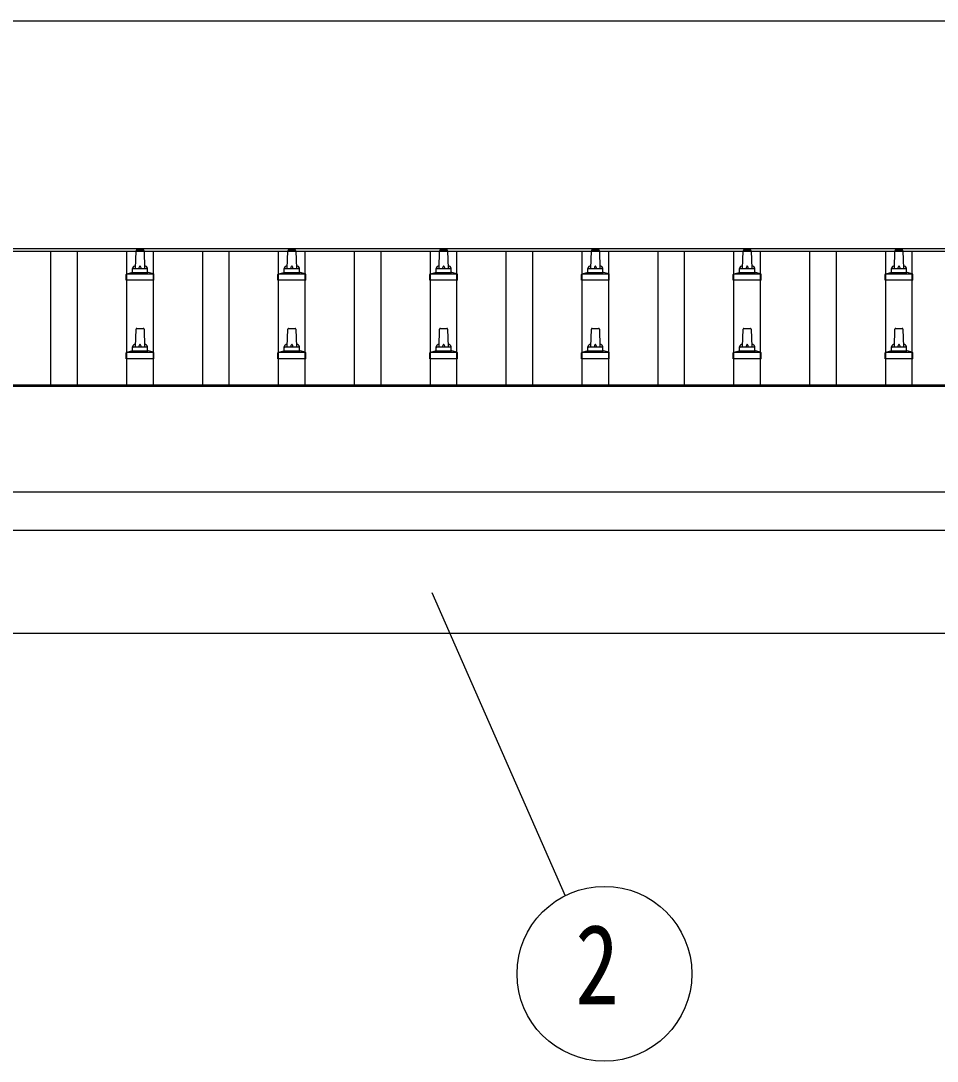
# Model space of a CAD drawing. Units: millimetres, scale not verified. Extents: x -16820 to 16820, y -11880 to 11880.
# Drawn here: x -13675 to -12467, y -6640 to -5269 of the extents above; entities that cross this region are included whole.
import ezdxf
from ezdxf.enums import TextEntityAlignment as Align

# ---------------------------------------------------------------- set-up
doc = ezdxf.new("R2010")
doc.units = ezdxf.units.MM
doc.header["$LTSCALE"] = 60
for name, color, linetype in [('0-4_YKK_13', 4, 'Continuous'), ('0-5_YKK_A1', 4, 'Continuous'), ('0-6_YKK_D', 6, 'Continuous')]:
    doc.layers.add(name, color=color, linetype=linetype)
doc.styles.add('ＭＳ ゴシック', font='')
doc.styles.get('ＭＳ ゴシック').set_extended_font_data('MS Gothic')

msp = doc.modelspace()

# ---------------------------------------------------------------- linework, layer by layer
at = {"layer": '0-4_YKK_13'}
for p, q in [((-13523.79, -5595.42), (-13523.06, -5571.89)), ((-13522.06, -5570.92), (-13513.52, -5570.92)), ((-13512.52, -5571.89), (-13511.79, -5595.42)), ((-13323.79, -5595.42), (-13323.06, -5571.89)), ((-13322.06, -5570.92), (-13313.52, -5570.92)), ((-13312.52, -5571.89), (-13311.79, -5595.42)), ((-13123.79, -5595.42), (-13123.06, -5571.89)), ((-13122.06, -5570.92), (-13113.52, -5570.92)), ((-13112.52, -5571.89), (-13111.79, -5595.42)), ((-12923.79, -5595.42), (-12923.06, -5571.89)), ((-12922.06, -5570.92), (-12913.52, -5570.92)), ((-12912.52, -5571.89), (-12911.79, -5595.42)), ((-12723.79, -5595.42), (-12723.06, -5571.89)), ((-12722.06, -5570.92), (-12713.52, -5570.92)), ((-12712.52, -5571.89), (-12711.79, -5595.42)), ((-12523.79, -5595.42), (-12523.06, -5571.89)), ((-12522.06, -5570.92), (-12513.52, -5570.92)), ((-12512.52, -5571.89), (-12511.79, -5595.42)), ((-13536.04, -5610.92), (-13536.04, -5603.2)), ((-13535.66, -5602.42), (-13499.92, -5602.42)), ((-13535.27, -5602.23), (-13528.55, -5600.6)), ((-13528.17, -5600.42), (-13507.41, -5600.42)), ((-13527.79, -5599.63), (-13527.79, -5595.42)), ((-13526.79, -5595.42), (-13508.79, -5595.42)), ((-13507.79, -5599.63), (-13507.79, -5595.42)), ((-13500.3, -5602.23), (-13507.02, -5600.6)), ((-13499.54, -5610.92), (-13499.54, -5603.2)), ((-13336.04, -5610.92), (-13336.04, -5603.2)), ((-13335.66, -5602.42), (-13299.92, -5602.42)), ((-13335.27, -5602.23), (-13328.55, -5600.6)), ((-13328.17, -5600.42), (-13307.41, -5600.42)), ((-13327.79, -5599.63), (-13327.79, -5595.42)), ((-13326.79, -5595.42), (-13308.79, -5595.42)), ((-13307.79, -5599.63), (-13307.79, -5595.42)), ((-13300.3, -5602.23), (-13307.02, -5600.6)), ((-13299.54, -5610.92), (-13299.54, -5603.2)), ((-13136.04, -5610.92), (-13136.04, -5603.2)), ((-13135.66, -5602.42), (-13099.92, -5602.42)), ((-13135.27, -5602.23), (-13128.55, -5600.6)), ((-13128.17, -5600.42), (-13107.41, -5600.42)), ((-13127.79, -5599.63), (-13127.79, -5595.42)), ((-13126.79, -5595.42), (-13108.79, -5595.42)), ((-13107.79, -5599.63), (-13107.79, -5595.42)), ((-13100.3, -5602.23), (-13107.02, -5600.6)), ((-13099.54, -5610.92), (-13099.54, -5603.2)), ((-12936.04, -5610.92), (-12936.04, -5603.2)), ((-12935.66, -5602.42), (-12899.92, -5602.42)), ((-12935.27, -5602.23), (-12928.55, -5600.6)), ((-12928.17, -5600.42), (-12907.41, -5600.42)), ((-12927.79, -5599.63), (-12927.79, -5595.42)), ((-12926.79, -5595.42), (-12908.79, -5595.42)), ((-12907.79, -5599.63), (-12907.79, -5595.42)), ((-12900.3, -5602.23), (-12907.02, -5600.6)), ((-12899.54, -5610.92), (-12899.54, -5603.2)), ((-12736.04, -5610.92), (-12736.04, -5603.2)), ((-12735.66, -5602.42), (-12699.92, -5602.42)), ((-12735.27, -5602.23), (-12728.55, -5600.6)), ((-12728.17, -5600.42), (-12707.41, -5600.42)), ((-12727.79, -5599.63), (-12727.79, -5595.42)), ((-12726.79, -5595.42), (-12708.79, -5595.42)), ((-12707.79, -5599.63), (-12707.79, -5595.42)), ((-12700.3, -5602.23), (-12707.02, -5600.6)), ((-12699.54, -5610.92), (-12699.54, -5603.2)), ((-12536.04, -5610.92), (-12536.04, -5603.2)), ((-12535.66, -5602.42), (-12499.92, -5602.42)), ((-12535.27, -5602.23), (-12528.55, -5600.6)), ((-12528.17, -5600.42), (-12507.41, -5600.42)), ((-12527.79, -5599.63), (-12527.79, -5595.42)), ((-12526.79, -5595.42), (-12508.79, -5595.42)), ((-12507.79, -5599.63), (-12507.79, -5595.42)), ((-12500.3, -5602.23), (-12507.02, -5600.6)), ((-12499.54, -5610.92), (-12499.54, -5603.2)), ((-13499.54, -5610.92), (-13536.04, -5610.92)), ((-13299.54, -5610.92), (-13336.04, -5610.92)), ((-13099.54, -5610.92), (-13136.04, -5610.92)), ((-12899.54, -5610.92), (-12936.04, -5610.92)), ((-12699.54, -5610.92), (-12736.04, -5610.92)), ((-12499.54, -5610.92), (-12536.04, -5610.92)), ((-13523.79, -5698.75), (-13523.06, -5675.23)), ((-13522.06, -5674.25), (-13513.52, -5674.25)), ((-13512.52, -5675.23), (-13511.79, -5698.75)), ((-13323.79, -5698.75), (-13323.06, -5675.23)), ((-13322.06, -5674.25), (-13313.52, -5674.25)), ((-13312.52, -5675.23), (-13311.79, -5698.75)), ((-13123.79, -5698.75), (-13123.06, -5675.23)), ((-13122.06, -5674.25), (-13113.52, -5674.25)), ((-13112.52, -5675.23), (-13111.79, -5698.75)), ((-12923.79, -5698.75), (-12923.06, -5675.23)), ((-12922.06, -5674.25), (-12913.52, -5674.25)), ((-12912.52, -5675.23), (-12911.79, -5698.75)), ((-12723.79, -5698.75), (-12723.06, -5675.23)), ((-12722.06, -5674.25), (-12713.52, -5674.25)), ((-12712.52, -5675.23), (-12711.79, -5698.75)), ((-12523.79, -5698.75), (-12523.06, -5675.23)), ((-12522.06, -5674.25), (-12513.52, -5674.25)), ((-12512.52, -5675.23), (-12511.79, -5698.75)), ((-13535.27, -5705.57), (-13528.55, -5703.94)), ((-13528.17, -5703.75), (-13507.41, -5703.75)), ((-13527.79, -5702.96), (-13527.79, -5698.75)), ((-13526.79, -5698.75), (-13508.79, -5698.75)), ((-13507.79, -5702.96), (-13507.79, -5698.75)), ((-13500.3, -5705.57), (-13507.02, -5703.94)), ((-13335.27, -5705.57), (-13328.55, -5703.94)), ((-13328.17, -5703.75), (-13307.41, -5703.75)), ((-13327.79, -5702.96), (-13327.79, -5698.75)), ((-13326.79, -5698.75), (-13308.79, -5698.75)), ((-13307.79, -5702.96), (-13307.79, -5698.75)), ((-13300.3, -5705.57), (-13307.02, -5703.94)), ((-13135.27, -5705.57), (-13128.55, -5703.94)), ((-13128.17, -5703.75), (-13107.41, -5703.75)), ((-13127.79, -5702.96), (-13127.79, -5698.75)), ((-13126.79, -5698.75), (-13108.79, -5698.75)), ((-13107.79, -5702.96), (-13107.79, -5698.75)), ((-13100.3, -5705.57), (-13107.02, -5703.94)), ((-12935.27, -5705.57), (-12928.55, -5703.94)), ((-12928.17, -5703.75), (-12907.41, -5703.75)), ((-12927.79, -5702.96), (-12927.79, -5698.75)), ((-12926.79, -5698.75), (-12908.79, -5698.75)), ((-12907.79, -5702.96), (-12907.79, -5698.75)), ((-12900.3, -5705.57), (-12907.02, -5703.94)), ((-12735.27, -5705.57), (-12728.55, -5703.94)), ((-12728.17, -5703.75), (-12707.41, -5703.75)), ((-12727.79, -5702.96), (-12727.79, -5698.75)), ((-12726.79, -5698.75), (-12708.79, -5698.75)), ((-12707.79, -5702.96), (-12707.79, -5698.75)), ((-12700.3, -5705.57), (-12707.02, -5703.94)), ((-12535.27, -5705.57), (-12528.55, -5703.94)), ((-12528.17, -5703.75), (-12507.41, -5703.75)), ((-12527.79, -5702.96), (-12527.79, -5698.75)), ((-12526.79, -5698.75), (-12508.79, -5698.75)), ((-12507.79, -5702.96), (-12507.79, -5698.75)), ((-12500.3, -5705.57), (-12507.02, -5703.94)), ((-13536.04, -5714.25), (-13536.04, -5706.54)), ((-13499.54, -5714.25), (-13536.04, -5714.25)), ((-13535.66, -5705.75), (-13499.92, -5705.75)), ((-13499.54, -5714.25), (-13499.54, -5706.54)), ((-13336.04, -5714.25), (-13336.04, -5706.54)), ((-13299.54, -5714.25), (-13336.04, -5714.25)), ((-13335.66, -5705.75), (-13299.92, -5705.75)), ((-13299.54, -5714.25), (-13299.54, -5706.54)), ((-13136.04, -5714.25), (-13136.04, -5706.54)), ((-13099.54, -5714.25), (-13136.04, -5714.25)), ((-13135.66, -5705.75), (-13099.92, -5705.75)), ((-13099.54, -5714.25), (-13099.54, -5706.54)), ((-12936.04, -5714.25), (-12936.04, -5706.54)), ((-12899.54, -5714.25), (-12936.04, -5714.25)), ((-12935.66, -5705.75), (-12899.92, -5705.75)), ((-12899.54, -5714.25), (-12899.54, -5706.54)), ((-12736.04, -5714.25), (-12736.04, -5706.54)), ((-12699.54, -5714.25), (-12736.04, -5714.25)), ((-12735.66, -5705.75), (-12699.92, -5705.75)), ((-12699.54, -5714.25), (-12699.54, -5706.54)), ((-12536.04, -5714.25), (-12536.04, -5706.54)), ((-12499.54, -5714.25), (-12536.04, -5714.25)), ((-12535.66, -5705.75), (-12499.92, -5705.75)), ((-12499.54, -5714.25), (-12499.54, -5706.54))]:
    msp.add_line(p, q, dxfattribs=at)
for centre, radius, start, end in [((-13522.06, -5571.92), 1, 90, 178.60509), ((-13513.52, -5571.92), 1, 1.39491, 90), ((-13322.06, -5571.92), 1, 90, 178.60509), ((-13313.52, -5571.92), 1, 1.39491, 90), ((-13122.06, -5571.92), 1, 90, 178.60509), ((-13113.52, -5571.92), 1, 1.39491, 90), ((-12922.06, -5571.92), 1, 90, 178.60509), ((-12913.52, -5571.92), 1, 1.39491, 90), ((-12722.06, -5571.92), 1, 90, 178.60509), ((-12713.52, -5571.92), 1, 1.39491, 90), ((-12522.06, -5571.92), 1, 90, 178.60509), ((-12513.52, -5571.92), 1, 1.39491, 90), ((-13523.7, -5596.05), 4.13, 90, 171.17633), ((-13514.46, -5595.42), 4.83, 133.60282, 180), ((-13521.12, -5595.42), 4.83, 0, 46.39718), ((-13511.87, -5596.05), 4.13, 8.82367, 90), ((-13323.7, -5596.05), 4.13, 90, 171.17633), ((-13314.46, -5595.42), 4.83, 133.60282, 180), ((-13321.12, -5595.42), 4.83, 0, 46.39718), ((-13311.87, -5596.05), 4.13, 8.82367, 90), ((-13123.7, -5596.05), 4.13, 90, 171.17633), ((-13114.46, -5595.42), 4.83, 133.60282, 180), ((-13121.12, -5595.42), 4.83, 0, 46.39718), ((-13111.87, -5596.05), 4.13, 8.82367, 90), ((-12923.7, -5596.05), 4.13, 90, 171.17633), ((-12914.46, -5595.42), 4.83, 133.60282, 180), ((-12921.12, -5595.42), 4.83, 0, 46.39718), ((-12911.87, -5596.05), 4.13, 8.82367, 90), ((-12723.7, -5596.05), 4.13, 90, 171.17633), ((-12714.46, -5595.42), 4.83, 133.60282, 180), ((-12721.12, -5595.42), 4.83, 0, 46.39718), ((-12711.87, -5596.05), 4.13, 8.82367, 90), ((-12523.7, -5596.05), 4.13, 90, 171.17633), ((-12514.46, -5595.42), 4.83, 133.60282, 180), ((-12521.12, -5595.42), 4.83, 0, 46.39718), ((-12511.87, -5596.05), 4.13, 8.82367, 90), ((-13535.04, -5603.2), 1, 103.62699, 180), ((-13528.79, -5599.63), 1, 283.62699, 0), ((-13526.79, -5596.42), 1, 90, 180), ((-13508.79, -5596.42), 1, 0, 90), ((-13506.79, -5599.63), 1, 180, 256.37301), ((-13500.54, -5603.2), 1, 0, 76.37301), ((-13335.04, -5603.2), 1, 103.62699, 180), ((-13328.79, -5599.63), 1, 283.62699, 0), ((-13326.79, -5596.42), 1, 90, 180), ((-13308.79, -5596.42), 1, 0, 90), ((-13306.79, -5599.63), 1, 180, 256.37301), ((-13300.54, -5603.2), 1, 0, 76.37301), ((-13135.04, -5603.2), 1, 103.62699, 180), ((-13128.79, -5599.63), 1, 283.62699, 0), ((-13126.79, -5596.42), 1, 90, 180), ((-13108.79, -5596.42), 1, 0, 90), ((-13106.79, -5599.63), 1, 180, 256.37301), ((-13100.54, -5603.2), 1, 0, 76.37301), ((-12935.04, -5603.2), 1, 103.62699, 180), ((-12928.79, -5599.63), 1, 283.62699, 0), ((-12926.79, -5596.42), 1, 90, 180), ((-12908.79, -5596.42), 1, 0, 90), ((-12906.79, -5599.63), 1, 180, 256.37301), ((-12900.54, -5603.2), 1, 0, 76.37301), ((-12735.04, -5603.2), 1, 103.62699, 180), ((-12728.79, -5599.63), 1, 283.62699, 0), ((-12726.79, -5596.42), 1, 90, 180), ((-12708.79, -5596.42), 1, 0, 90), ((-12706.79, -5599.63), 1, 180, 256.37301), ((-12700.54, -5603.2), 1, 0, 76.37301), ((-12535.04, -5603.2), 1, 103.62699, 180), ((-12528.79, -5599.63), 1, 283.62699, 0), ((-12526.79, -5596.42), 1, 90, 180), ((-12508.79, -5596.42), 1, 0, 90), ((-12506.79, -5599.63), 1, 180, 256.37301), ((-12500.54, -5603.2), 1, 0, 76.37301), ((-13522.06, -5675.25), 1, 90, 178.60509), ((-13513.52, -5675.25), 1, 1.39491, 90), ((-13322.06, -5675.25), 1, 90, 178.60509), ((-13313.52, -5675.25), 1, 1.39491, 90), ((-13122.06, -5675.25), 1, 90, 178.60509), ((-13113.52, -5675.25), 1, 1.39491, 90), ((-12922.06, -5675.25), 1, 90, 178.60509), ((-12913.52, -5675.25), 1, 1.39491, 90), ((-12722.06, -5675.25), 1, 90, 178.60509), ((-12713.52, -5675.25), 1, 1.39491, 90), ((-12522.06, -5675.25), 1, 90, 178.60509), ((-12513.52, -5675.25), 1, 1.39491, 90), ((-13528.79, -5702.96), 1, 283.62699, 0), ((-13523.7, -5699.38), 4.13, 90, 171.17633), ((-13526.79, -5699.75), 1, 90, 180), ((-13514.46, -5698.75), 4.83, 133.60282, 180), ((-13521.12, -5698.75), 4.83, 0, 46.39718), ((-13511.87, -5699.38), 4.13, 8.82367, 90), ((-13508.79, -5699.75), 1, 0, 90), ((-13506.79, -5702.96), 1, 180, 256.37301), ((-13328.79, -5702.96), 1, 283.62699, 0), ((-13323.7, -5699.38), 4.13, 90, 171.17633), ((-13326.79, -5699.75), 1, 90, 180), ((-13314.46, -5698.75), 4.83, 133.60282, 180), ((-13321.12, -5698.75), 4.83, 0, 46.39718), ((-13311.87, -5699.38), 4.13, 8.82367, 90), ((-13308.79, -5699.75), 1, 0, 90), ((-13306.79, -5702.96), 1, 180, 256.37301), ((-13128.79, -5702.96), 1, 283.62699, 0), ((-13123.7, -5699.38), 4.13, 90, 171.17633), ((-13126.79, -5699.75), 1, 90, 180), ((-13114.46, -5698.75), 4.83, 133.60282, 180), ((-13121.12, -5698.75), 4.83, 0, 46.39718), ((-13111.87, -5699.38), 4.13, 8.82367, 90), ((-13108.79, -5699.75), 1, 0, 90), ((-13106.79, -5702.96), 1, 180, 256.37301), ((-12928.79, -5702.96), 1, 283.62699, 0), ((-12923.7, -5699.38), 4.13, 90, 171.17633), ((-12926.79, -5699.75), 1, 90, 180), ((-12914.46, -5698.75), 4.83, 133.60282, 180), ((-12921.12, -5698.75), 4.83, 0, 46.39718), ((-12911.87, -5699.38), 4.13, 8.82367, 90), ((-12908.79, -5699.75), 1, 0, 90), ((-12906.79, -5702.96), 1, 180, 256.37301), ((-12728.79, -5702.96), 1, 283.62699, 0), ((-12723.7, -5699.38), 4.13, 90, 171.17633), ((-12726.79, -5699.75), 1, 90, 180), ((-12714.46, -5698.75), 4.83, 133.60282, 180), ((-12721.12, -5698.75), 4.83, 0, 46.39718), ((-12711.87, -5699.38), 4.13, 8.82367, 90), ((-12708.79, -5699.75), 1, 0, 90), ((-12706.79, -5702.96), 1, 180, 256.37301), ((-12528.79, -5702.96), 1, 283.62699, 0), ((-12523.7, -5699.38), 4.13, 90, 171.17633), ((-12526.79, -5699.75), 1, 90, 180), ((-12514.46, -5698.75), 4.83, 133.60282, 180), ((-12521.12, -5698.75), 4.83, 0, 46.39718), ((-12511.87, -5699.38), 4.13, 8.82367, 90), ((-12508.79, -5699.75), 1, 0, 90), ((-12506.79, -5702.96), 1, 180, 256.37301), ((-13535.04, -5706.54), 1, 103.62699, 180), ((-13500.54, -5706.54), 1, 0, 76.37301), ((-13335.04, -5706.54), 1, 103.62699, 180), ((-13300.54, -5706.54), 1, 0, 76.37301), ((-13135.04, -5706.54), 1, 103.62699, 180), ((-13100.54, -5706.54), 1, 0, 76.37301), ((-12935.04, -5706.54), 1, 103.62699, 180), ((-12900.54, -5706.54), 1, 0, 76.37301), ((-12735.04, -5706.54), 1, 103.62699, 180), ((-12700.54, -5706.54), 1, 0, 76.37301), ((-12535.04, -5706.54), 1, 103.62699, 180), ((-12500.54, -5706.54), 1, 0, 76.37301)]:
    msp.add_arc(centre, radius, start, end, dxfattribs=at)
at = {"layer": '0-5_YKK_A1'}
for p, q in [((-14340.79, -5568.9), (-8940.29, -5568.9)), ((-14340.79, -5572.49), (-8917.79, -5572.49)), ((-13635.29, -5748.51), (-13635.29, -5572.49)), ((-13600.29, -5748.51), (-13600.29, -5572.49)), ((-13535.29, -5748.51), (-13535.29, -5572.49)), ((-13500.29, -5748.51), (-13500.29, -5572.49)), ((-13435.29, -5748.51), (-13435.29, -5572.49)), ((-13400.29, -5748.51), (-13400.29, -5572.49)), ((-13335.29, -5748.51), (-13335.29, -5572.49)), ((-13300.29, -5748.51), (-13300.29, -5572.49)), ((-13235.29, -5748.51), (-13235.29, -5572.49)), ((-13200.29, -5748.51), (-13200.29, -5572.49)), ((-13135.29, -5748.51), (-13135.29, -5572.49)), ((-13100.29, -5748.51), (-13100.29, -5572.49)), ((-13035.29, -5748.51), (-13035.29, -5572.49)), ((-13000.29, -5748.51), (-13000.29, -5572.49)), ((-12935.29, -5748.51), (-12935.29, -5572.49)), ((-12900.29, -5748.51), (-12900.29, -5572.49)), ((-12835.29, -5748.51), (-12835.29, -5572.49)), ((-12800.29, -5748.51), (-12800.29, -5572.49)), ((-12735.29, -5748.51), (-12735.29, -5572.49)), ((-12700.29, -5748.51), (-12700.29, -5572.49)), ((-12635.29, -5748.51), (-12635.29, -5572.49)), ((-12600.29, -5748.51), (-12600.29, -5572.49)), ((-12535.29, -5748.51), (-12535.29, -5572.49)), ((-12500.29, -5748.51), (-12500.29, -5572.49)), ((-14338.79, -5748.51), (-8940.29, -5748.51)), ((-14338.79, -5750.4), (-8917.79, -5750.4)), ((-8940.29, -5890.29), (-14338.79, -5890.29)), ((-14338.79, -5940.11), (-8940.29, -5940.11)), ((-8932.79, -6076.35), (-14223.75, -6076.35))]:
    msp.add_line(p, q, dxfattribs=at)
at = {"layer": '0-6_YKK_D'}
for p, q in [((-14219.79, -5268.9), (-3615.79, -5268.9)), ((-13133.5, -6022.52), (-12957.68, -6421.97))]:
    msp.add_line(p, q, dxfattribs=at)
msp.add_circle((-12905.89, -6524.87), 115.2, dxfattribs=at)

# ---------------------------------------------------------------- texts
at = {"layer": '0-6_YKK_D', "style": 'ＭＳ ゴシック', "width": 0.8}
msp.add_text('2', height=105.6, dxfattribs=at).set_placement((-12944.29, -6596.87), align=Align.BOTTOM_LEFT)

doc.saveas('drawing.dxf')
